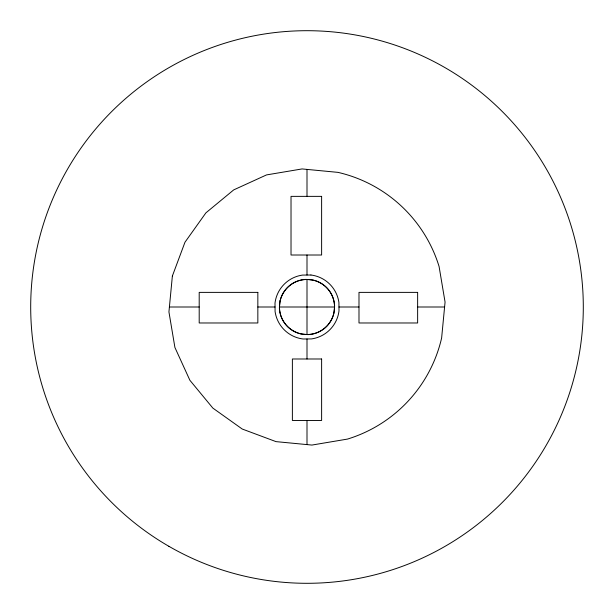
<?xml version="1.0" encoding="UTF-8"?>
<svg xmlns="http://www.w3.org/2000/svg" width="614" height="614" viewBox="0 0 614 614"><rect width="100%" height="100%" fill="white"/><g stroke="black" fill="none" stroke-linecap="round" stroke-linejoin="round"><path stroke-width="0.92" d="M169.41 307L199.197 307M257.842 307L275.041 307M279.485 307L334.515 307A27.515 27.515 0 0 1 293.239 330.831A27.515 27.515 0 0 1 293.239 283.169A27.515 27.515 0 0 1 334.515 307M338.959 307L358.99 307M417.635 307L444.59 307M307 169.41L307 196.365M307 255.01L307 275.041M307 279.485L307 334.515M307 338.959L307 358.99M307 420.467L307 444.59M172.373 276.008L168.934 311.912L174.913 347.478L189.887 380.281L212.851 408.095L242.223 429.025L276.008 441.627L311.912 445.066L347.478 439.087A138.15 138.15 0 0 0 441.627 337.992L445.066 302.088L439.087 266.522A138.15 138.15 0 0 0 337.992 172.373L302.088 168.934L266.522 174.913L233.719 189.887L205.905 212.851L184.975 242.223L172.373 276.008M280.076 300.799L279.385 307.982A27.63 27.63 0 0 0 300.799 333.924L307.982 334.615A27.63 27.63 0 0 0 333.924 313.201L334.615 306.018A27.63 27.63 0 0 0 313.201 280.076L306.018 279.385A27.63 27.63 0 0 0 280.076 300.799M310.922 275.003L302.502 275.08A32.235 32.235 0 0 0 275.003 303.078L275.08 311.498A32.235 32.235 0 0 0 303.078 338.997L311.498 338.92A32.235 32.235 0 0 0 338.997 310.922L338.92 302.502A32.235 32.235 0 0 0 310.922 275.003M321.621 196.365L291.021 196.365L291.021 255.01L321.621 255.01L321.621 196.365M257.842 292.379L199.197 292.379L199.197 322.979L257.842 322.979L257.842 292.379M417.635 292.379L358.99 292.379L358.99 322.979L417.635 322.979L417.635 292.379M321.621 358.99L292.379 358.99L292.379 420.467L321.621 420.467L321.621 358.99M168.85 546.283A276.3 276.3 0 0 0 583.3 307A276.3 276.3 0 0 0 168.85 67.717A276.3 276.3 0 0 0 168.85 546.283"/></g></svg>
